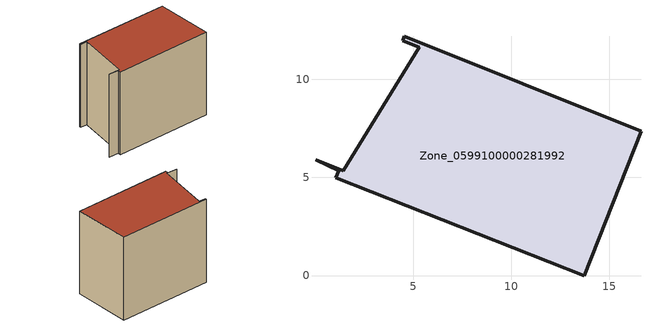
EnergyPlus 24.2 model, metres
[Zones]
Zone_0599100000281992
 floor ground (C_G): 1.43,5.34 5.32,11.64 4.45,11.98 4.54,12.19 16.61,7.36 13.71,0 1.04,4.99 1.2,5.35 0.01,5.9 z0
 wall outside (C_F): 13.71,0 16.61,7.36 4.54,12.19 4.45,11.98 5.32,11.64 1.43,5.34 0.01,5.9 1.2,5.35 1.04,4.99 13.71,0 z0:11.51
 roof outside (C_R): 5.32,11.64 1.43,5.34 0.01,5.9 1.2,5.35 1.04,4.99 13.71,0 16.61,7.36 4.54,12.19 4.45,11.98 z11.51
[BUILDING]
Pand.0599100000281992: North Axis=0; Terrain=City; Loads Convergence Tolerance Value=0.04; Temperature Convergence Tolerance Value=0.4; Solar Distribution=FullExterior; Maximum Number of Warmup Days=25; Minimum Number of Warmup Days=1
[Site:Location]
Rotterdam.The.Hague.AP_ZH_NLD Design_Conditions: Latitude=51.96; Longitude=4.45; Time Zone=1; Elevation=-4.5
[SITE:GROUNDTEMPERATURE:BUILDINGSURFACE]
18, 18, 18, 18, 18, 18, 18, 18, 18, 18, 18, 18
[MATERIAL] Thermal Absorptance=0.9; Solar Absorptance=0.7; Visible Absorptance=0.7
Name | Roughness | Thickness | Conductivity | Density | Specific Heat
G.TC.1946 | MediumSmooth | 0.15 | 1 | 540 | 1210
F.TC.1946 | Rough | 0.3 | 0.857143 | 1920 | 840
R.TC.1946 | MediumRough | 0.2 | 0.909091 | 1500 | 1000
[CONSTRUCTION]
C_G: G.TC.1946
C_F: F.TC.1946
C_R: R.TC.1946
[ZONE]
Zone_0599100000281992: Type=1; Multiplier=1; Ceiling Height=Autocalculate; Volume=Autocalculate; Floor Area=autocalculate; Part of Total Floor Area=Yes
[ZONEINFILTRATION:DESIGNFLOWRATE]
Infil_Zone_0599100000281992: Zone or ZoneList or Space or SpaceList=Zone_0599100000281992; Schedule=AlwaysOn; Design Flow Rate Calculation Method=Flow/Area; Flow Rate per Floor Area=0.003; Constant Term Coefficient=1; Temperature Term Coefficient=0; Velocity Term Coefficient=0; Velocity Squared Term Coefficient=0
[HVACTEMPLATE:ZONE:IDEALLOADSAIRSYSTEM]
Zone_0599100000281992: Maximum Heating Supply Air Temperature=50; Minimum Cooling Supply Air Temperature=13; Maximum Heating Supply Air Humidity Ratio=0.0156; Minimum Cooling Supply Air Humidity Ratio=0.0077; Heating Limit=NoLimit; Cooling Limit=NoLimit; Dehumidification Control Type=ConstantSensibleHeatRatio; Cooling Sensible Heat Ratio=0.7; Dehumidification Setpoint=60; Humidification Control Type=None; Humidification Setpoint=30; Outdoor Air Method=None; Outdoor Air Flow Rate per Person=0.00944; Outdoor Air Flow Rate per Zone Floor Area=0; Outdoor Air Flow Rate per Zone=0; Demand Controlled Ventilation Type=None; Outdoor Air Economizer Type=NoEconomizer; Heat Recovery Type=None; Sensible Heat Recovery Effectiveness=0.7; Latent Heat Recovery Effectiveness=0.65
[ZONECONTROL:THERMOSTAT]
ThermostatControl_Zone_0599100000281992: Zone or ZoneList=Zone_0599100000281992; Control Type Schedule=DualSetpointControlType; Control 1=Thermostat_Zone_0599100000281992; Temperature Difference Between Cutout And Setpoint=0
[THERMOSTATSETPOINT:DUALSETPOINT]
Thermostat_Zone_0599100000281992: Heating Setpoint Temperature Schedule=HeatingSetpoint_Zone_0599100000281992; Cooling Setpoint Temperature Schedule=CoolingSetpoint_Zone_0599100000281992
[SCHEDULE:COMPACT]
HeatingSetpoint_Zone_0599100000281992: Through: 12/31, For: AllDays, Until: 24:00, 21
CoolingSetpoint_Zone_0599100000281992: Through: 12/31, For: AllDays, Until: 24:00, 24
DualSetpointControlType: Through: 12/31, For: AllDays, Until: 24:00, 4
AlwaysOn: Through: 12/31, For: AllDays, Until: 24:00, 1
